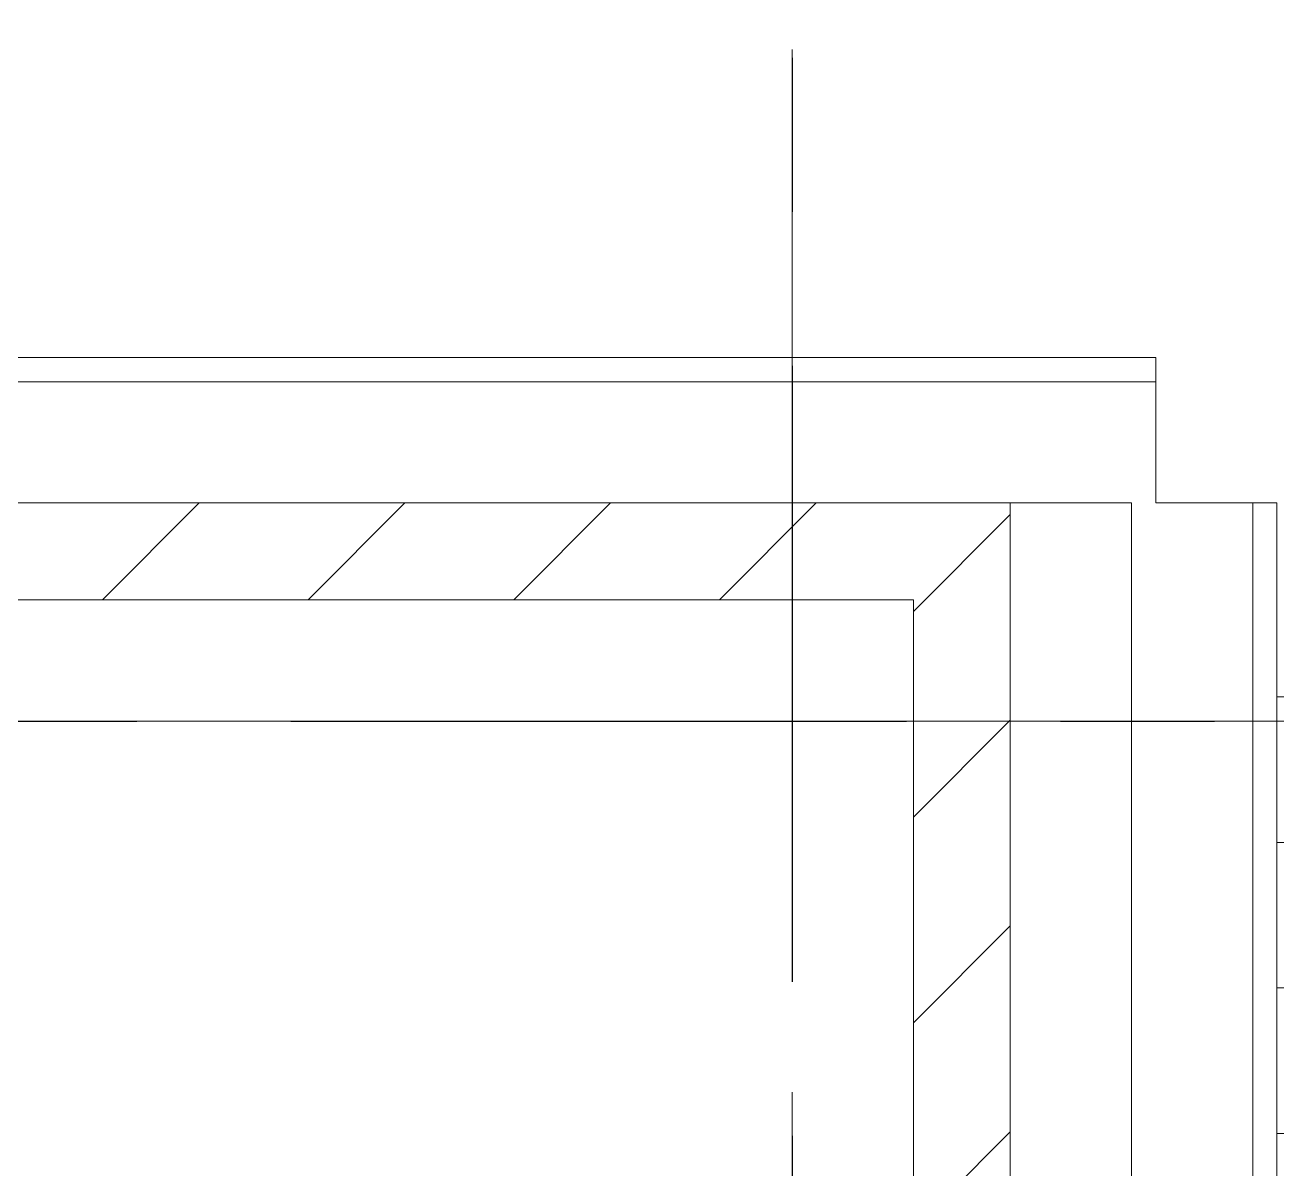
# Model space of a CAD drawing. Header units: millimetres. Extents: x -4000 to 187956, y -58990 to 162485.
# Drawn here: x 96417 to 99000, y 139527 to 141886 of the extents above; entities that cross this region are included whole.
import ezdxf

# ---------------------------------------------------------------- set-up
doc = ezdxf.new("R2010")
doc.units = ezdxf.units.MM
for name, pattern in [('Grid Line', [2222.5, 1270, -317.5, 317.5, -317.5]), ('Grid Line 12_5mm', [2150, 1250, -300, 300, -300]), ('Overhead 1_5mm', [250, 150, -100])]:
    doc.linetypes.add(name, pattern=pattern)
for name, color, linetype, lineweight in [('A-WALL', 113, 'Continuous', 13), ('A-WALL-PATT', 111, 'Continuous', 13), ('S-GRID', 1, 'Continuous', 30), ('S-STRS', 31, 'Continuous', 9)]:
    doc.layers.add(name, color=color, linetype=linetype, lineweight=lineweight)
pattern_1 = [(45, (0, 0), (-212.13203, 212.13203), [])]

# ---------------------------------------------------------------- blocks, each defined once
blk = doc.blocks.new('CMF2_NHAXUONG_A_rvt-1-FFS - TANG 1')
at = {"layer": 'A-WALL-PATT', "lineweight": 9}
h = blk.add_hatch(dxfattribs=at)
h.set_pattern_fill('FP_12', color=250, style=0, pattern_type=2)
h.set_pattern_definition(pattern_1)
h.paths.add_polyline_path([(67549.8, 140700.5), (98249.8, 140700.5), (98249.8, 140900), (67549.8, 140900)])
h = blk.add_hatch(dxfattribs=at)
h.set_pattern_fill('FP_12', color=250, style=0, pattern_type=2)
h.set_pattern_definition(pattern_1)
h.paths.add_polyline_path([(98449.8, 132002.1), (98449.8, 140900.5), (98249.8, 140900), (98249.8, 132002.1)])
at = {"layer": 'A-WALL', "color": 50, "lineweight": 15}
for p, q in [((98749.6, 141200), (66999.6, 141200)), ((98749.6, 140900), (98749.6, 141200)), ((98749.6, 141150), (66999.6, 141150)), ((67549.8, 140900), (98249.8, 140900)), ((98249.8, 140900), (67549.8, 140900)), ((98449.8, 140900.5), (98249.8, 140900.5)), ((98249.8, 140900.5), (98249.8, 140900)), ((98249.8, 140900), (98699.8, 140900)), ((98449.8, 132002.1), (98449.8, 140900.5)), ((98699.8, 140900), (98699.8, 137501.2)), ((98999.8, 140900), (98749.6, 140900)), ((98949.8, 137501.2), (98949.8, 140900)), ((98999.8, 137501.2), (98999.8, 140900)), ((88350, 140700.5), (98249.8, 140700.5)), ((98249.8, 140700.5), (98249.8, 132202.1))]:
    blk.add_line(p, q, dxfattribs=at)
at = {"layer": 'A-WALL', "color": 35, "lineweight": 15}
for p, q in [((98749.6, 141200), (80349.8, 141200)), ((98749.6, 141200), (98749.6, 140900)), ((98449.8, 140900), (98699.8, 140900)), ((98449.8, 132002.1), (98449.8, 140900)), ((98699.8, 140900), (98699.8, 137501.2)), ((98749.6, 140900), (98999.8, 140900)), ((98999.8, 137501.2), (98999.8, 140900)), ((88350, 140700.5), (98249.8, 140700.5)), ((98249.8, 140700.5), (98249.8, 132202.1))]:
    blk.add_line(p, q, dxfattribs=at)
at = {"layer": 'A-WALL', "color": 53, "lineweight": 15}
for p, q in [((98249.8, 140900.5), (98249.8, 140900)), ((98249.8, 140900), (98449.3, 140900)), ((98250.8, 140900.5), (98449.8, 140900.5))]:
    blk.add_line(p, q, dxfattribs=at)
at = {"layer": 'S-GRID', "linetype": 'Grid Line 12_5mm', "lineweight": 9}
for p, q in [((98000, 161185.2), (98000, -16487.4)), ((-824.3, 140450), (183641.1, 140450))]:
    blk.add_line(p, q, dxfattribs=at)
at = {"layer": 'S-STRS', "color": 250}
for p, q in [((100199.8, 140500), (98999.8, 140500)), ((100199.8, 140200), (98999.8, 140200)), ((100199.8, 139900), (98999.8, 139900)), ((100199.8, 139600), (98999.8, 139600))]:
    blk.add_line(p, q, dxfattribs=at)
at = {"layer": 'S-STRS', "color": 252}
for p, q in [((98999.8, 140500), (98999.8, 140200)), ((98999.8, 140200), (98999.8, 139900)), ((98999.8, 139900), (98999.8, 139600)), ((98999.8, 139600), (98999.8, 139300))]:
    blk.add_line(p, q, dxfattribs=at)
at = {"layer": 'S-STRS', "color": 250, "linetype": 'Overhead 1_5mm'}
for p, q in [((100199.8, 140500), (98999.8, 140500)), ((100199.8, 140200), (98999.8, 140200)), ((100199.8, 139900), (98999.8, 139900)), ((100199.8, 139600), (98999.8, 139600))]:
    blk.add_line(p, q, dxfattribs=at)

msp = doc.modelspace()

# ---------------------------------------------------------------- block references
at = {"lineweight": 5}
msp.add_blockref('CMF2_NHAXUONG_A_rvt-1-FFS - TANG 1', (0, 0), dxfattribs=at)

# ---------------------------------------------------------------- next in the draw order: linework, layer by layer
at = {"layer": 'S-GRID', "linetype": 'Grid Line'}
for p, q in [((98000, 161185.2), (98000, -16487.4)), ((-824.3, 140450), (183641.1, 140450))]:
    msp.add_line(p, q, dxfattribs=at)

doc.saveas('drawing.dxf')
